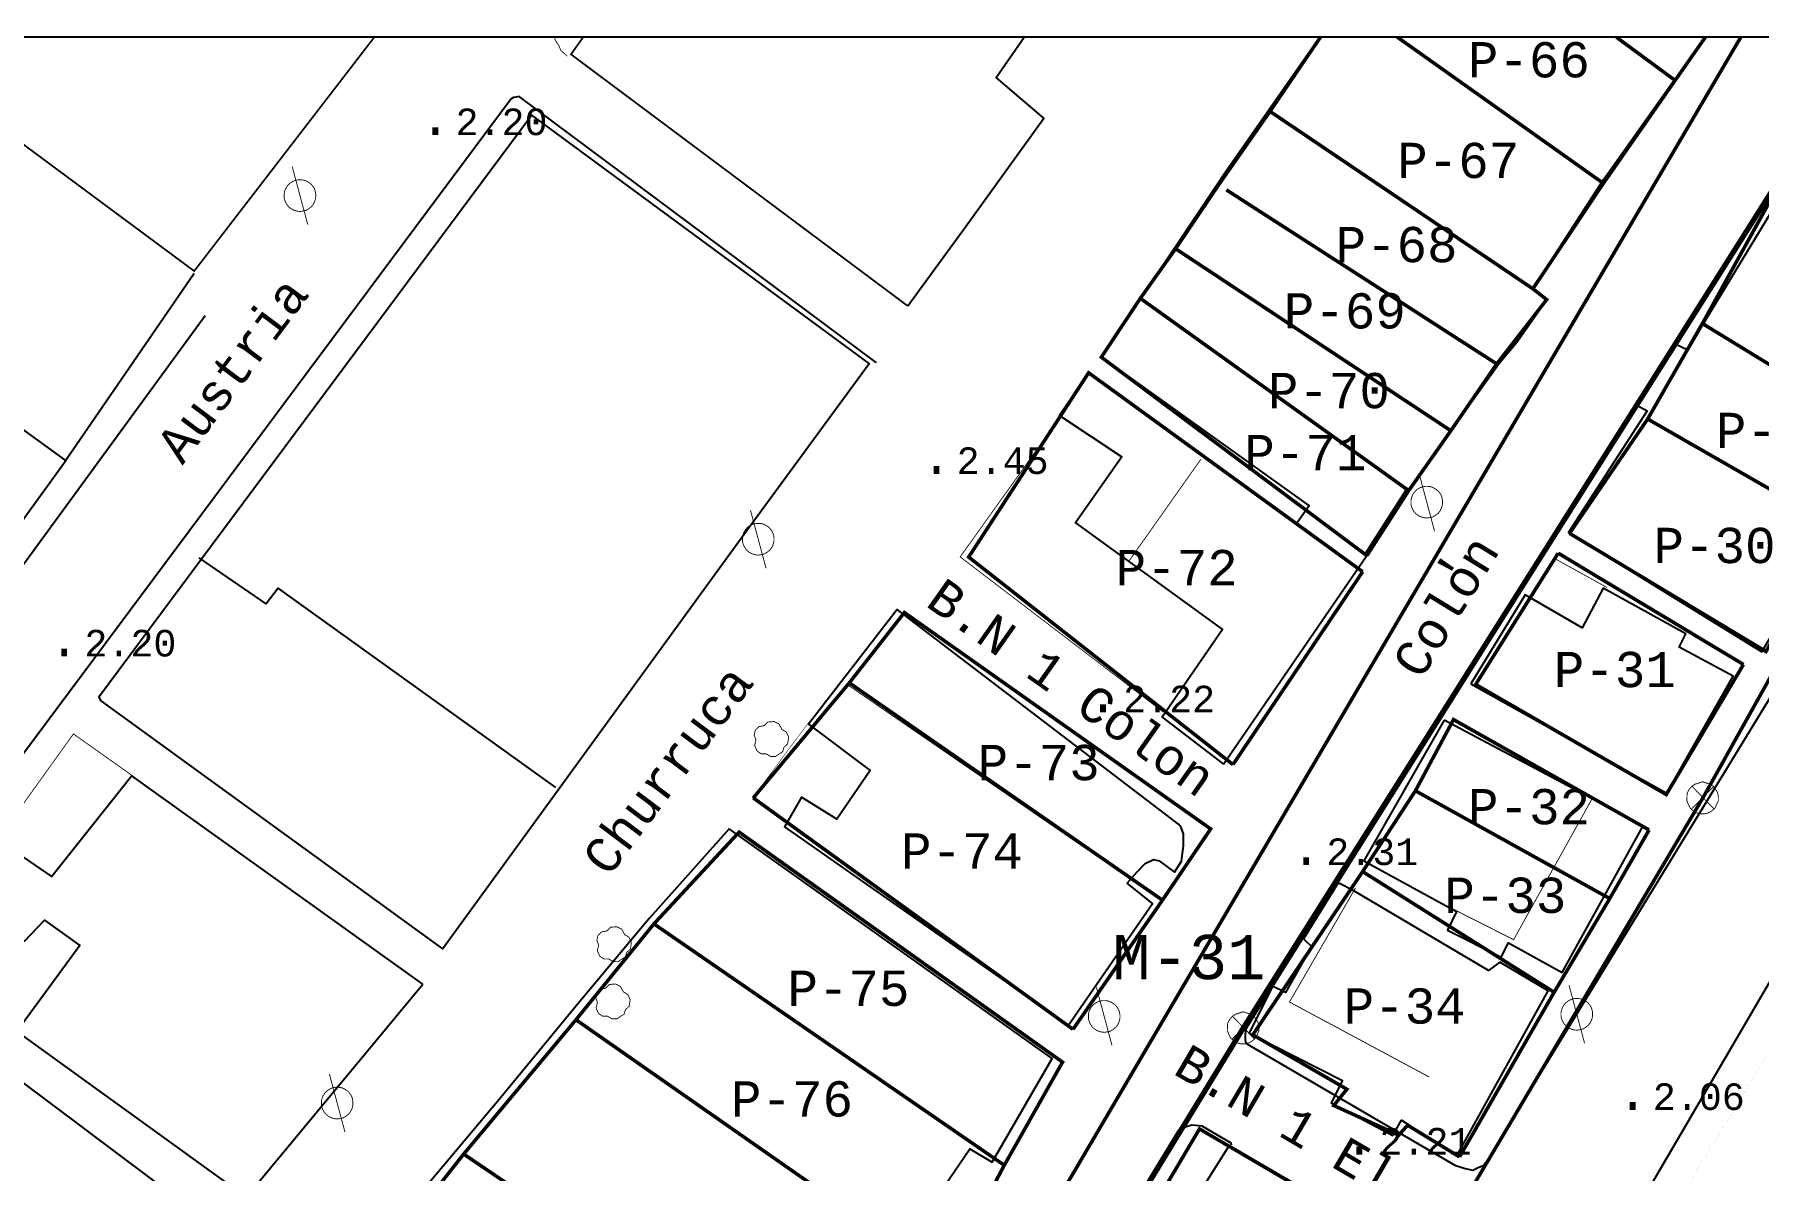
# Model space of a CAD drawing. Extents: x 743300 to 744100, y 4405700 to 4406200.
# Drawn here: x 743733.6 to 743830.9, y 4406136 to 4406200.2 of the extents above; entities that cross this region are included whole.
import ezdxf

# ---------------------------------------------------------------- set-up
doc = ezdxf.new("R2010")
doc.units = 0
doc.header["$MEASUREMENT"] = 0
for name, color, linetype in [('10', 7, 'CONTINUOUS'), ('13', 7, 'CONTINUOUS'), ('16', 7, 'CONTINUOUS'), ('18', 7, 'CONTINUOUS'), ('2', 7, 'CONTINUOUS'), ('24', 7, 'CONTINUOUS'), ('41', 7, 'CONTINUOUS'), ('42', 7, 'CONTINUOUS'), ('46', 7, 'CONTINUOUS'), ('50', 7, 'CONTINUOUS'), ('51', 7, 'CONTINUOUS'), ('54', 7, 'CONTINUOUS'), ('6', 7, 'CONTINUOUS'), ('8', 7, 'CONTINUOUS')]:
    doc.layers.add(name, color=color, linetype=linetype)
doc.styles.add('MONOTXT', font='monotxt', dxfattribs={"height": 0.2})

msp = doc.modelspace()

# ---------------------------------------------------------------- linework, layer by layer
at = {"layer": '10', "color": 7, "linetype": 'Continuous', "const_width": 0.05}
for points in [[(743827.75, 4406157.98), (743828.18, 4406157.84), (743828.3699999999, 4406157.71), (743828.5, 4406157.54), (743828.61, 4406157.33), (743828.64, 4406157.11), (743828.64, 4406156.9), (743828.45, 4406156.49), (743828.26, 4406156.33), (743828.07, 4406156.22), (743827.8599999999, 4406156.17), (743827.64, 4406156.17), (743827.42, 4406156.22), (743827.24, 4406156.33), (743827.05, 4406156.49), (743826.8599999999, 4406156.9), (743826.88, 4406157.33), (743826.9899999999, 4406157.54), (743827.13, 4406157.71), (743827.32, 4406157.84), (743827.75, 4406157.98)], [(743828.3699999999, 4406157.71), (743827.13, 4406156.44)], [(743827.1499999998, 4406157.73), (743828.4, 4406156.44)], [(743801.81, 4406145), (743802.2399999999, 4406144.86), (743802.43, 4406144.73), (743802.56, 4406144.56), (743802.6699999998, 4406144.35), (743802.7000000002, 4406144.13), (743802.7000000002, 4406143.92), (743802.5099999999, 4406143.51), (743802.32, 4406143.35), (743802.1299999999, 4406143.24), (743801.92, 4406143.19), (743801.7000000002, 4406143.19), (743801.4799999999, 4406143.24), (743801.2999999998, 4406143.35), (743801.1099999999, 4406143.51), (743800.92, 4406143.92), (743800.94, 4406144.35), (743801.05, 4406144.56), (743801.1900000002, 4406144.73), (743801.3799999999, 4406144.86), (743801.81, 4406145)], [(743802.43, 4406144.73), (743801.1900000002, 4406143.46)], [(743801.2099999998, 4406144.75), (743802.4599999998, 4406143.46)]]:
    msp.add_lwpolyline(points, dxfattribs=at)
at = {"layer": '13', "color": 3, "linetype": 'Continuous', "const_width": 0.3}
msp.add_lwpolyline([(743707.2900000002, 4406000), (743711.4099999998, 4406006.78), (743735.14, 4406045.48), (743747.93, 4406055.83), (743801.84, 4406144.11), (743837.15, 4406200)], dxfattribs=at)
at = {"layer": '16', "color": 5, "linetype": 'Continuous', "const_width": 0.2}
msp.add_lwpolyline([(743852.5500000002, 4406200), (743846.47, 4406190.54), (743827.7799999998, 4406157.09), (743804.3399999999, 4406117.53), (743763.57, 4406048.43), (743737.2799999998, 4406000)], dxfattribs=at)
at = {"layer": '18', "color": 3, "linetype": 'Continuous', "const_width": 0.2}
msp.add_lwpolyline([(743742.5700000002, 4406051.42), (743829.91, 4406200)], dxfattribs=at)
at = {"layer": '2', "color": 7, "linetype": 'Continuous'}
msp.add_3dface([(744099.9999999999, 4405700), (744099.9999999999, 4406200), (743299.9999999999, 4406200), (743299.9999999999, 4405700)], dxfattribs=at)
at = {"layer": '41', "color": 1, "linetype": 'Continuous', "extrusion": (-0.8278607412189654, 0.5609336798128502, 0), "const_width": 0.05, "elevation": 1855828.491946}
msp.add_lwpolyline([(-4064933.686707823, 6.25), (-4064938.856659467, 6.1)], dxfattribs=at)
at = {"layer": '41', "color": 1, "linetype": 'Continuous', "extrusion": (-0.1071191247968227, 0.06157439029817362, 0.9923376882705659), "const_width": 0.05, "elevation": 191638.694844}
msp.add_lwpolyline([(-4190710.550919992, -1539108.623366202), (-4190700.850150851, -1539109.594591223), (-4190698.975283265, -1539095.188086736)], dxfattribs=at)
at = {"layer": '41', "color": 1, "linetype": 'Continuous', "extrusion": (0.1324235032986097, 0.408519751695711, 0.9030922589905185), "const_width": 0.05, "elevation": 1898511.715414}
msp.add_lwpolyline([(651103.5586695883, -3992407.025017985), (651106.8012141264, -3992407.723591471), (651107.5162754504, -3992405.138869571)], dxfattribs=at)
at = {"layer": '41', "color": 1, "linetype": 'Continuous', "const_width": 0.05, "elevation": 9.9}
msp.add_lwpolyline([(743795.5899999999, 4406152.38), (743779.43, 4406163.49)], dxfattribs=at)
at = {"layer": '41', "color": 1, "linetype": 'Continuous', "extrusion": (-0.1923292972920423, 0.2817073475883442, 0.9400268143611059), "const_width": 0.05, "elevation": 1098209.963614}
msp.add_lwpolyline([(-3098646.736791414, -3026499.927797908), (-3098645.274184557, -3026504.120110061), (-3098638.245154169, -3026501.393641318)], dxfattribs=at)
at = {"layer": '41', "color": 1, "linetype": 'Continuous', "extrusion": (-0.7236344748374942, 0.4248404732220126, 0.5439335613281833), "const_width": 0.05, "elevation": 1333696.458127}
msp.add_lwpolyline([(-4176282.689115557, -864510.8335504346), (-4176277.410510086, -864511.8941749119), (-4176277.216499535, -864507.8900195819)], dxfattribs=at)
at = {"layer": '41', "color": 1, "linetype": 'Continuous'}
msp.add_polyline3d([(743805.08, 4406128.92, 6.36), (743807.73, 4406133.55, 4.17), (743801.0299999998, 4406137.45, 4.17), (743798.0899999999, 4406132.78, 6.13)], dxfattribs=at)
at = {"layer": '42', "color": 3, "linetype": 'Continuous', "const_width": 0.05}
for points, elevation in [([(743775.82, 4406159.68), (743775.41, 4406159.41), (743775.1400000001, 4406159.41), (743774.88, 4406159.56), (743774.5999999999, 4406159.56), (743774.37, 4406159.72), (743774.24, 4406160.02), (743774.31, 4406160.35), (743774.2099999998, 4406160.61), (743774.2599999999, 4406160.86), (743774.4699999999, 4406161.09), (743774.7699999998, 4406161.14), (743774.9799999999, 4406161.35), (743775.3299999998, 4406161.38), (743775.6099999999, 4406161.24), (743775.7799999998, 4406160.93), (743776.0199999998, 4406160.79), (743776.1600000001, 4406160.5), (743776.0999999999, 4406160.12), (743775.8900000001, 4406159.92), (743775.82, 4406159.68)], 7.46), ([(743766.94, 4406148.1), (743766.53, 4406147.83), (743766.26, 4406147.83), (743766, 4406147.98), (743765.72, 4406147.98), (743765.49, 4406148.14), (743765.3599999999, 4406148.44), (743765.43, 4406148.77), (743765.33, 4406149.03), (743765.38, 4406149.28), (743765.5899999999, 4406149.51), (743765.89, 4406149.560000001), (743766.0999999999, 4406149.77), (743766.45, 4406149.8), (743766.73, 4406149.66), (743766.9000000001, 4406149.35), (743767.1399999999, 4406149.21), (743767.28, 4406148.92), (743767.2199999999, 4406148.54), (743767.01, 4406148.34), (743766.94, 4406148.1)], 6.89), ([(743766.8699999999, 4406144.87), (743766.4599999998, 4406144.6), (743766.1900000002, 4406144.6), (743765.93, 4406144.75), (743765.65, 4406144.75), (743765.42, 4406144.91), (743765.2900000002, 4406145.21), (743765.3599999999, 4406145.54), (743765.2599999999, 4406145.8), (743765.3100000002, 4406146.05), (743765.5199999998, 4406146.28), (743765.8200000002, 4406146.33), (743766.0299999998, 4406146.54), (743766.3799999999, 4406146.57), (743766.6600000001, 4406146.43), (743766.8299999998, 4406146.12), (743767.0699999998, 4406145.98), (743767.2099999998, 4406145.69), (743767.1499999998, 4406145.31), (743766.94, 4406145.11), (743766.8699999999, 4406144.87)], 6.39)]:
    msp.add_lwpolyline(points, dxfattribs=dict(at, elevation=elevation))
at = {"layer": '46', "color": 7, "linetype": 'Continuous', "const_width": 0.2}
for points in [[(743808.8, 4406170.74), (743793.8100000002, 4406181.94), (743796.01, 4406185.26), (743797.9999999999, 4406188.06), (743800.4200000002, 4406191.65), (743803.3299999998, 4406195.81), (743806.18, 4406200)], [(743810.52, 4406200), (743822.1499999998, 4406191.75), (743818.17, 4406185.8), (743818.95, 4406185.19), (743816.13, 4406181.56), (743813.5400000002, 4406177.79), (743811.1599999998, 4406174.41), (743808.8, 4406170.74)], [(743847.77, 4406192.72), (743836.46, 4406199.7), (743831.93, 4406191.43), (743842.7899999998, 4406184.72), (743838.2999999998, 4406177.38), (743827.7399999999, 4406183.84), (743824.65, 4406178.45), (743835.3399999999, 4406172.32), (743831.3299999998, 4406165.33), (743820.24, 4406172)], [(743822.1499999998, 4406191.75), (743826.2000000002, 4406197.56), (743827.91, 4406200)], [(743826.2000000002, 4406197.56), (743822.88, 4406200)], [(743818.17, 4406185.8), (743803.3299999998, 4406195.81)], [(743816.13, 4406181.56), (743800.8699999999, 4406191.38)], [(743827.7399999999, 4406183.84), (743831.93, 4406191.43)], [(743797.9999999999, 4406188.06), (743813.5400000002, 4406177.79)], [(743811.1599999998, 4406174.41), (743796.01, 4406185.26)], [(743801.24, 4406158.95), (743786.32, 4406170.66), (743793.0899999999, 4406181.060000001), (743808.56, 4406169.83)], [(743820.24, 4406172), (743824.65, 4406178.45)], [(743830.06, 4406164.6), (743825.7000000002, 4406157.26), (743814.94, 4406163.47), (743819.5999999999, 4406170.88)], [(743819.5999999999, 4406170.88), (743830.06, 4406164.6)], [(743808.56, 4406169.83), (743801.24, 4406158.95)], [(743774.16, 4406157.07), (743779.5799999998, 4406163.56), (743782.69, 4406167.53), (743799.98, 4406155.32), (743797.26, 4406151.3), (743792.2099999998, 4406144.01)], [(743779.5799999998, 4406163.56), (743797.26, 4406151.3)], [(743824.73, 4406155.26), (743813.69, 4406161.49), (743811.54, 4406157.47), (743808.56, 4406152.91), (743802.3599999999, 4406143.7), (743807.67, 4406140.63), (743806.93, 4406139.71), (743810.5999999999, 4406138.04), (743811.1, 4406138.6), (743814.03, 4406136.81)], [(743792.2099999998, 4406144.01), (743774.16, 4406157.07)], [(743822.5099999999, 4406151.39), (743811.54, 4406157.47)], [(743710.1699999998, 4406073.29), (743722.43, 4406090.29), (743733.26, 4406105.16), (743750.73, 4406128.22), (743754.1699999998, 4406132.34), (743757.8099999998, 4406136.97), (743764.15, 4406144.55), (743768.55, 4406149.96), (743773.36, 4406155.14), (743791.6199999999, 4406142.16), (743788.3299999998, 4406136.34), (743784.98, 4406130.01), (743779.8000000002, 4406122.09), (743776.56, 4406116.67), (743773.4599999998, 4406112.55), (743758.0599999998, 4406089.1), (743747.9799999999, 4406073.23), (743738.29, 4406058.35), (743735.2499999999, 4406058.14)], [(743814.03, 4406136.81), (743819.3699999999, 4406146.1), (743822.5099999999, 4406151.39), (743824.73, 4406155.26)], [(743808.56, 4406152.91), (743819.3699999999, 4406146.1)], [(743768.55, 4406149.96), (743788.3299999998, 4406136.34)], [(743784.98, 4406130.01), (743764.15, 4406144.55)], [(743811.2000000002, 4406131.44), (743799.3499999999, 4406138.39), (743792.9699999999, 4406127.6), (743805.3, 4406120.65)], [(743757.8099999998, 4406136.97), (743779.8000000002, 4406122.09)]]:
    msp.add_lwpolyline(points, dxfattribs=at)
at = {"layer": '51', "color": 1, "linetype": 'Continuous', "extrusion": (-0.002768765700024319, 0.1060882799009318, 0.9943528603087336), "const_width": 0.1, "elevation": 465396.487142}
msp.add_lwpolyline([(-858432.7205806714, -4360527.828139577), (-858446.0137622851, -4360517.368716909), (-858456.5246859543, -4360530.37232347)], dxfattribs=at)
at = {"layer": '51', "color": 1, "linetype": 'Continuous', "extrusion": (0.5796983797857762, 0.814831141080007, 0), "const_width": 0.05, "elevation": 4021451.319223}
msp.add_lwpolyline([(1948248.041015909, 9.96), (1948234.516741437, 9.85)], dxfattribs=at)
at = {"layer": '51', "color": 1, "linetype": 'Continuous', "extrusion": (-0.58296618103205, -0.8124964195446691, 0), "const_width": 0.05, "elevation": -4013600.990404}
msp.add_lwpolyline([(-1964369.003012705, 9.18), (-1964373.926111323, 8.63)], dxfattribs=at)
at = {"layer": '51', "color": 1, "linetype": 'Continuous', "extrusion": (-0.09712677120303953, -0.01298712410040643, 0.9951872813311439), "const_width": 0.1, "elevation": -129458.619021}
msp.add_lwpolyline([(-4268757.001072996, 1314814.927085069), (-4268756.131078003, 1314814.110685221), (-4268739.536879781, 1314831.153032049)], dxfattribs=at)
at = {"layer": '51', "color": 1, "linetype": 'Continuous', "extrusion": (0.5862206758619215, 0.8101514174473757, 0), "const_width": 0.05, "elevation": 4005703.483196}
msp.add_lwpolyline([(1980437.901653701, 5.84), (1980419.905017904, 6.02)], dxfattribs=at)
at = {"layer": '51', "color": 1, "linetype": 'Continuous', "extrusion": (-0.5951674924208912, -0.8036016774282074, 0), "const_width": 0.05, "elevation": -3983506.096672}
msp.add_lwpolyline([(-2024716.5108829, 6.55), (-2024720.492955225, 6.46)], dxfattribs=at)
at = {"layer": '51', "color": 1, "linetype": 'Continuous', "const_width": 0.05}
for points, elevation in [([(743810.41, 4406200), (743822.21, 4406191.74)], 6.27), ([(743795.3799999999, 4406170.45), (743799.43, 4406176.18)], 7.02)]:
    msp.add_lwpolyline(points, dxfattribs=dict(at, elevation=elevation))
at = {"layer": '51', "color": 1, "linetype": 'Continuous', "extrusion": (-0.5948747723159086, -0.8038183907214963, 0), "const_width": 0.05, "elevation": -3984266.006041001}
msp.add_lwpolyline([(-2023234.715657484, 7.05), (-2023238.783740571, 6.8)], dxfattribs=at)
at = {"layer": '51', "color": 1, "linetype": 'Continuous', "extrusion": (-0.5586303150980195, -0.8294167655970596, 0), "const_width": 0.05, "elevation": -4070083.765841}
msp.add_lwpolyline([(-1844492.841533465, 15), (-1844511.60170404, 6.91)], dxfattribs=at)
at = {"layer": '51', "color": 1, "linetype": 'Continuous', "extrusion": (-0.5816821746088131, -0.8134161590123241, 0), "const_width": 0.05, "elevation": -4016697.844006}
msp.add_lwpolyline([(-1957994.37821067, 9.4), (-1958017.810250701, 6.12)], dxfattribs=at)
at = {"layer": '51', "color": 1, "linetype": 'Continuous', "extrusion": (0.5404056430874778, 0.841404623780503, 0), "const_width": 0.05, "elevation": 4109343.971784}
msp.add_lwpolyline([(1755293.719832994, 12), (1755275.048673416, 13.4)], dxfattribs=at)
at = {"layer": '51', "color": 1, "linetype": 'Continuous', "extrusion": (-0.5525997952957815, -0.8334467386936376, 0), "const_width": 0.05, "elevation": -4083345.691211}
msp.add_lwpolyline([(-1814923.90920576, 9.45), (-1814942.602661834, 5.94)], dxfattribs=at)
at = {"layer": '51', "color": 1, "linetype": 'Continuous', "extrusion": (0.579118487679343, 0.8152433852709206, 0), "const_width": 0.05, "elevation": 4022836.096172}
msp.add_lwpolyline([(1945362.765223178, 5.17), (1945339.091311376, 9.4)], dxfattribs=at)
at = {"layer": '51', "color": 1, "linetype": 'Continuous', "extrusion": (0.5804549242754828, 0.814292380465606, 0), "const_width": 0.05, "elevation": 4019663.111016}
msp.add_lwpolyline([(1951925.014836186, 7.44), (1951905.685169868, 9.54)], dxfattribs=at)
at = {"layer": '51', "color": 1, "linetype": 'Continuous', "extrusion": (-0.5043901570957479, -0.8634758649927206, 0), "const_width": 0.05, "elevation": -4179812.541984}
msp.add_lwpolyline([(-1580146.417618933, 6.04), (-1580158.392475925, 6.03)], dxfattribs=at)
at = {"layer": '51', "color": 1, "linetype": 'Continuous', "extrusion": (-0.5896863318113237, -0.8076323607155087, 0), "const_width": 0.05, "elevation": -3997154.195809}
msp.add_lwpolyline([(-1997564.106737921, 5.99), (-1997587.644675384, 5.16)], dxfattribs=at)
at = {"layer": '51', "color": 1, "linetype": 'Continuous', "extrusion": (-0.8241293551522403, 0.5664016295671761, 0), "const_width": 0.05, "elevation": 1882682.132472}
msp.add_lwpolyline([(-4052545.406030741, 6.07), (-4052548.742885548, 6.27)], dxfattribs=at)
at = {"layer": '51', "color": 1, "linetype": 'Continuous', "extrusion": (0.5062399204061688, 0.8623926849105087, 0), "const_width": 0.05, "elevation": 4176409.960822}
msp.add_lwpolyline([(1589114.7619521, 6.65), (1589102.435780756, 6.16)], dxfattribs=at)
at = {"layer": '51', "color": 1, "linetype": 'Continuous', "extrusion": (0.5939114372036673, 0.8045304250049681, 0), "const_width": 0.05, "elevation": 3986622.987481}
msp.add_lwpolyline([(2018510.957150934, 5.41), (2018487.502475494, 5.94)], dxfattribs=at)
at = {"layer": '51', "color": 1, "linetype": 'Continuous', "extrusion": (0.6383358695945244, 0.7697579603933971, 0), "const_width": 0.05, "elevation": 3866485.028866}
msp.add_lwpolyline([(2240068.400290358, 9.7), (2240064.139210683, 7.03)], dxfattribs=at)
at = {"layer": '51', "color": 1, "linetype": 'Continuous', "extrusion": (0.811029676127983, -0.5850050123201845, 0), "const_width": 0.05, "elevation": -1974385.295843}
msp.add_lwpolyline([(4008666.503063805, 7.27), (4008658.981760728, 7.23)], dxfattribs=at)
at = {"layer": '51', "color": 1, "linetype": 'Continuous', "extrusion": (0.5882461666856886, 0.8086819197803257, 0), "const_width": 0.05, "elevation": 4000689.819603}
msp.add_lwpolyline([(1990461.430224633, 6.04), (1990437.477667358, 9.32)], dxfattribs=at)
at = {"layer": '51', "color": 1, "linetype": 'Continuous', "extrusion": (-0.4602218887022233, -0.887803927204289, 0), "const_width": 0.05, "elevation": -4254121.956734}
msp.add_lwpolyline([(-1367442.499899263, 6.77), (-1367451.691117898, 6.71)], dxfattribs=at)
at = {"layer": '51', "color": 1, "linetype": 'Continuous', "extrusion": (0.05220085809892489, -0.02907963439940109, 0.9982131261794412), "const_width": 0.05, "elevation": -89294.576119}
msp.add_lwpolyline([(4211178.194878886, 1491809.596411364), (4211168.968628293, 1491809.596411364), (4211168.79265215, 1491813.947575852)], dxfattribs=at)
at = {"layer": '51', "color": 1, "linetype": 'Continuous', "extrusion": (0.5968016318878065, 0.802388816083606, 0), "const_width": 0.05, "elevation": 3979309.420193}
msp.add_lwpolyline([(2032834.983457347, 5.87), (2032814.943297667, 6.76)], dxfattribs=at)
at = {"layer": '51', "color": 1, "linetype": 'Continuous', "extrusion": (0.8096912713183447, -0.5868560685132962, 0), "const_width": 0.05, "elevation": -1983547.988237}
msp.add_lwpolyline([(4004113.049938332, 6.6), (4004089.534802781, 9.19)], dxfattribs=at)
at = {"layer": '51', "color": 1, "linetype": 'Continuous', "extrusion": (-0.01201900850052835, 0.02248422310098839, 0.999674948743945), "const_width": 0.05, "elevation": 90136.175264}
msp.add_lwpolyline([(-2733139.598924428, -3534000.77843086), (-2733134.634816315, -3534008.23086205), (-2733140.960305236, -3534012.153194256)], dxfattribs=at)
at = {"layer": '51', "color": 1, "linetype": 'Continuous', "extrusion": (0.5686376823166188, 0.8225881024240407, 0), "const_width": 0.05, "elevation": 4047381.095698}
msp.add_lwpolyline([(1893688.385791444, 5.22), (1893665.664820954, 10.09)], dxfattribs=at)
at = {"layer": '51', "color": 1, "linetype": 'Continuous', "extrusion": (0.8753744866903119, -0.4834454550946495, 0), "const_width": 0.05, "elevation": -1479014.565442}
msp.add_lwpolyline([(4216623.601077778, 7.11), (4216613.548237385, 6.62)], dxfattribs=at)
at = {"layer": '51', "color": 1, "linetype": 'Continuous', "extrusion": (-0.5737950599215135, -0.818998918930707, 0), "const_width": 0.05, "elevation": -4035395.791821}
msp.add_lwpolyline([(-1919060.054607445, 10.04), (-1919082.240228915, 5.23)], dxfattribs=at)
at = {"layer": '51', "color": 1, "linetype": 'Continuous', "extrusion": (0.5961371647882338, 0.802882607084153, 0), "const_width": 0.05, "elevation": 3980975.558227}
msp.add_lwpolyline([(2029537.255131477, 6.2), (2029521.486948322, 6.09)], dxfattribs=at)
at = {"layer": '51', "color": 1, "linetype": 'Continuous', "extrusion": (0.5711008370995226, 0.8208799143993137, 0), "const_width": 0.05, "elevation": 4041669.971942}
msp.add_lwpolyline([(1905813.489894144, 6.21), (1905789.308525284, 9.73)], dxfattribs=at)
at = {"layer": '51', "color": 1, "linetype": 'Continuous'}
for points in [[(743782.88, 4406184.83, 6.31), (743786.1399999999, 4406189.3, 6.31), (743790.5700000002, 4406195.42, 6.22), (743787.8799999999, 4406197.73, 6.82), (743789.46, 4406200, 6.79)], [(743806.1499999998, 4406200, 5.99), (743800.8099999998, 4406192.39, 5.73), (743793.8100000002, 4406181.94, 6.17), (743805.55, 4406173.560000001, 6.85), (743804.7999999998, 4406172.51, 7.05), (743793.0899999999, 4406181.060000001, 5.6), (743791.44, 4406178.64, 5.36), (743794.9599999998, 4406176.310000001, 6.19), (743792.3499999999, 4406172.59, 6.64), (743800.65, 4406166.58, 6.85), (743797.2399999999, 4406161.62, 6.85), (743800.7, 4406158.98, 6.88)], [(743800.7, 4406158.98, 6.88), (743808.8, 4406170.74, 7), (743808.6799999998, 4406170.8, 7), (743811.03, 4406174.48, 9.72), (743811.1599999998, 4406174.41, 9.72), (743813.5400000002, 4406177.79, 9.6), (743816.29, 4406181.63, 13.59), (743817.27, 4406182.79, 13.59), (743818.95, 4406185.19, 14.96), (743818.17, 4406185.8, 6.74), (743822.17, 4406191.99, 7.16), (743826.12, 4406197.56, 6.99), (743827.94, 4406200, 7.92)], [(743831.09, 4406165.32, 6.03), (743835.29, 4406172.38, 6.04), (743838.13, 4406177.42, 6.04), (743842.7, 4406185.01, 12.94), (743843, 4406184.84, 12.94), (743847.77, 4406192.72, 12.94), (743836.46, 4406199.7, 13.24), (743832.0999999999, 4406192.13, 13.22), (743832.4299999998, 4406191.46, 6.05), (743827.6799999998, 4406183.63, 6.06), (743826.91, 4406182.33, 6.06), (743826.1699999998, 4406182.7, 6.09), (743824.0299999998, 4406179.23, 6.87), (743824.6299999999, 4406178.92, 6.87), (743820.18, 4406172.04, 6.87), (743831.09, 4406165.32, 6.03)], [(743737.3299999998, 4406162.54, 4.87), (743756.6199999999, 4406148.560000001, 9.42), (743773.93, 4406172.35, 9.4), (743780.7099999998, 4406181.59, 8.89), (743761.6600000001, 4406195.6, 5.25), (743737.22, 4406162.75, 5.68), (743737.3299999998, 4406162.54, 4.87)], [(743721.31, 4406186.29, 3.87), (743709.24, 4406170.02, 3.25), (743723.3399999999, 4406159.55, 8.33), (743735.36, 4406176.11, 5.74), (743721.31, 4406186.29, 3.87)], [(743763.0100000001, 4406157.66, 6.45), (743747.3299999998, 4406168.9, 6.15), (743746.66, 4406168.02, 6.15), (743742.8799999999, 4406170.62, 6.15)], [(743814.66, 4406163.5, 6.35), (743825.7299999999, 4406157.33, 6.18), (743829.4699999999, 4406163.94, 6.05), (743826.4199999998, 4406165.57, 5.99), (743826.81, 4406166.33, 5.87), (743822.13, 4406168.9, 5.73), (743820.9599999998, 4406166.67, 7.41), (743817.7299999999, 4406168.53, 6.29), (743814.66, 4406163.5, 6.35)], [(743791.9300000002, 4406144.23, 9.39), (743796.7, 4406151.11, 9.39), (743795.27, 4406152.26, 10.05), (743795.8399999999, 4406152.89, 10.05), (743796.29, 4406153.37, 10.05), (743796.75, 4406153.6, 10.05), (743797.0799999998, 4406153.52, 10.05), (743797.9400000002, 4406152.88, 10.05), (743797.9400000002, 4406152.88, 10.05), (743798.3299999998, 4406153.5, 10.05), (743798.4500000002, 4406154.37, 10.05), (743798.4399999998, 4406155.04, 10.05), (743798.31, 4406155.4, 10.05), (743798.1599999998, 4406155.58, 10.05), (743782.29, 4406167.7, 10.01), (743777.2799999998, 4406161.23, 6.42), (743780.76, 4406158.61, 9.2), (743778.88, 4406155.87, 8.84), (743776.8799999999, 4406157.11, 8.84), (743775.93, 4406155.44, 8.84), (743791.9300000002, 4406144.23, 9.39)], [(743813.17, 4406161.45, 6.75), (743808.62, 4406153.51, 6.75), (743813.8599999999, 4406150.65, 6.93), (743813.3499999999, 4406149.61, 6.33), (743816.3799999999, 4406148.08, 6.33), (743816.8, 4406148.89, 6.32), (743819.8299999998, 4406147.21, 6), (743824.4, 4406155.5, 5.96), (743813.17, 4406161.45, 6.75)], [(743755.5, 4406146.56, 5.92), (743739.07, 4406158.310000001, 5.93), (743734.5699999998, 4406152.63, 5.63), (743731.3700000001, 4406154.81, 5.5), (743729.36, 4406151.67, 5.34), (743733.02, 4406148.99, 5.45), (743734.1499999998, 4406150.17, 5.45), (743736.15, 4406148.74, 6.45), (743732.5799999998, 4406143.88, 6.32), (743745.5299999998, 4406134.53, 6.69), (743755.5, 4406146.56, 5.92)], [(743772.8, 4406155.32, 4.87), (743768.31, 4406150.28, 5.23), (743764.27, 4406145.46, 5.07), (743759.91, 4406140.17, 5.07), (743753.79, 4406132.88, 6.03), (743750.2900000002, 4406128.810000001, 5.46), (743771.6399999999, 4406113.78, 9.71), (743774.3299999998, 4406118, 9.49), (743772.9599999998, 4406118.98, 10.06), (743776.0399999998, 4406124.09, 10.06), (743777.51, 4406123.18, 9.64), (743783.0700000002, 4406131.24, 9.64), (743782.3599999999, 4406131.77, 10.18), (743783.31, 4406133.19, 10.18), (743783.56, 4406133.13, 10.18), (743786.3799999999, 4406137.27, 10.15), (743787.6399999999, 4406136.51, 7.03), (743791.03, 4406142.36, 7.18), (743772.8, 4406155.32, 4.87)], [(743813.8699999999, 4406136.88, 6.26), (743819.0399999998, 4406146.18, 6.33), (743816.31, 4406147.8, 6.39), (743815.67, 4406147.33, 6.72), (743808.07, 4406151.83, 5.77), (743807.1699999998, 4406152.27, 5.7), (743805.2299999999, 4406149.12, 5.94), (743805.67, 4406148.69, 6.28), (743804.2, 4406146.08, 6.13), (743803.4799999999, 4406146.45, 5.71), (743802.15, 4406143.79, 5.31), (743807.4299999998, 4406141.12, 6.39), (743806.79, 4406139.86, 6.39), (743810.26, 4406138.01, 6.39), (743810.75, 4406138.89, 6.39), (743813.8699999999, 4406136.88, 6.26)], [(743725.4500000002, 4406146.37, 5.82), (743718.77, 4406137.57, 6.2), (743736.71, 4406124.3, 6.19), (743740.2599999999, 4406128.87, 6.19), (743739.86, 4406129.25, 6.19), (743742.93, 4406133.5, 6.28), (743730.56, 4406142.78, 6.29), (743727.5199999998, 4406138.36, 6.11), (743724.9099999998, 4406140.25, 6.11), (743728.06, 4406144.62, 6.08), (743725.4500000002, 4406146.37, 5.82)]]:
    msp.add_polyline3d(points, dxfattribs=at)
at = {"layer": '54', "color": 1, "linetype": 'Continuous'}
msp.add_line((743742.5899999999, 4406186.67, 10.65), (743735.3, 4406176.03, 5.41), dxfattribs=at)
at = {"layer": '54', "color": 1, "linetype": 'Continuous', "extrusion": (-0.8005500097095044, 0.5992659526071146, 0), "const_width": 0.05, "elevation": 2045072.751781}
msp.add_lwpolyline([(-3973070.739653562, 2.59), (-3973090.363661817, 2.52)], dxfattribs=at)
at = {"layer": '54', "color": 1, "linetype": 'Continuous', "const_width": 0.05, "elevation": 2.67}
msp.add_lwpolyline([(743762.9599999998, 4406200), (743762.95, 4406199.94), (743763, 4406199.8), (743763.1900000002, 4406199.51), (743763.31, 4406199.23), (743763.5200000001, 4406199.060000001), (743763.6599999998, 4406198.92)], dxfattribs=at)
at = {"layer": '54', "color": 1, "linetype": 'Continuous', "extrusion": (-0.8522365968367324, 0.5210355710224571, 0.04706077710202837), "const_width": 0.05, "elevation": 1661836.814182}
msp.add_lwpolyline([(-4147191.96124057, -78289.93502682469), (-4147273.274243744, -78291.77706775481), (-4147288.960902133, -78289.5946496963)], dxfattribs=at)
at = {"layer": '54', "color": 1, "linetype": 'Continuous'}
for points in [[(743837.14, 4406200, 2.48), (743801.9599999998, 4406144.03, 2.5), (743801.92, 4406143.72, 2.5), (743801.92, 4406143.44, 2.5), (743801.9500000002, 4406143.29, 2.5), (743802.04, 4406143.2, 2.5), (743802.0300000001, 4406143.19, 2.5), (743813.7599999999, 4406136.35, 2.24), (743814.3399999999, 4406136.16, 2.22), (743814.78, 4406136.07, 2.22), (743815.1199999999, 4406136.24, 2.22), (743815.4200000002, 4406136.35, 2.22), (743815.5, 4406136.47, 2.22), (743815.7499999999, 4406136.84, 2.22), (743815.8, 4406136.95, 2.22), (743815.81, 4406136.96, 2.22), (743854.36, 4406200, 2.24)], [(743781.0999999999, 4406181.64, 2.63), (743781.0999999999, 4406181.64, 2.51), (743760.9499999998, 4406196.66, 2.67), (743760.7499999999, 4406196.61, 2.67), (743760.6199999999, 4406196.59, 2.67), (743760.5299999998, 4406196.54, 2.67), (743760.4899999999, 4406196.51, 2.67), (743726.8000000002, 4406151.34, 2.71)], [(743860.34, 4406189.78, 4.48), (743861.8499999999, 4406191.93, 2.21), (743861.2499999999, 4406192.310000001, 2.21), (743860.6, 4406192.42, 2.26), (743859.86, 4406192.37, 2.26), (743859.2, 4406192.25, 2.26), (743858.74, 4406192.02, 2.26), (743858.4000000001, 4406191.69, 2.26), (743847.2799999998, 4406173.11, 2.26), (743833.48, 4406150.01, 2.28), (743808.9000000001, 4406107.95, 2.27)], [(743748.3499999999, 4406056.4, 2.75), (743798.21, 4406138.35, 2.94), (743798.5600000002, 4406138.5, 2.94), (743798.92, 4406138.62, 2.94), (743799.3100000002, 4406138.59, 2.94), (743799.48, 4406138.56, 2.94), (743801.1199999999, 4406137.61, 3.83), (743801.1399999999, 4406137.5, 3.83)]]:
    msp.add_polyline3d(points, dxfattribs=at)
at = {"layer": '6', "color": 1, "linetype": 'Continuous'}
msp.add_polyline3d([(743743.2099999998, 4406184.27, 6.03), (743676.51, 4406092.99, 2.62), (743675.9799999999, 4406092.48, 2.62), (743675.42, 4406092.16, 2.62), (743674.8699999999, 4406091.85, 2.62), (743674.24, 4406091.6, 2.62), (743673.5500000002, 4406091.49, 2.62), (743672.96, 4406091.45, 2.62), (743672.3499999999, 4406091.52, 2.62), (743658.2599999999, 4406099.05, 2.73), (743657.85, 4406099.43, 2.68), (743657.7199999999, 4406099.89, 2.68), (743657.7199999999, 4406100.3, 2.68), (743657.8299999998, 4406100.51, 2.68), (743658.24, 4406101.49, 3.43), (743658.36, 4406101.72, 3.43), (743658.62, 4406101.86, 3.43)], dxfattribs=at)
at = {"layer": '8', "color": 7, "linetype": 'Continuous', "const_width": 0.05}
for points, elevation in [([(743749.02, 4406191.83), (743748.9699999999, 4406191.86), (743748.9099999998, 4406191.88), (743748.8599999999, 4406191.91), (743748.81, 4406191.92), (743748.7499999999, 4406191.94), (743748.7, 4406191.94), (743748.6399999999, 4406191.95), (743748.59, 4406191.95), (743748.53, 4406191.95), (743748.4699999999, 4406191.95), (743748.41, 4406191.94), (743748.3599999999, 4406191.93), (743748.3, 4406191.91), (743748.2500000001, 4406191.9), (743748.2, 4406191.87), (743748.1499999998, 4406191.85), (743748.1, 4406191.82), (743748.0499999998, 4406191.79), (743748.01, 4406191.76), (743747.9599999998, 4406191.72), (743747.9200000002, 4406191.68), (743747.8899999999, 4406191.64), (743747.8499999999, 4406191.59), (743747.82, 4406191.54), (743747.79, 4406191.49), (743747.7599999999, 4406191.45), (743747.7400000001, 4406191.39), (743747.7199999999, 4406191.34), (743747.7000000002, 4406191.28), (743747.69, 4406191.23), (743747.68, 4406191.17), (743747.68, 4406191.12), (743747.68, 4406191.06), (743747.68, 4406191), (743747.68, 4406190.95), (743747.69, 4406190.89), (743747.7000000002, 4406190.84), (743747.7199999999, 4406190.78), (743747.7400000001, 4406190.73), (743747.7599999999, 4406190.68), (743747.79, 4406190.62), (743747.82, 4406190.58), (743747.8499999999, 4406190.53), (743747.8799999999, 4406190.49), (743747.9200000002, 4406190.44), (743747.9599999998, 4406190.4), (743748.01, 4406190.37), (743748.0499999998, 4406190.33), (743748.1, 4406190.3), (743748.1499999998, 4406190.27), (743748.2, 4406190.25), (743748.2500000001, 4406190.23), (743748.3, 4406190.21), (743748.3599999999, 4406190.19), (743748.42, 4406190.18), (743748.4699999999, 4406190.17), (743748.53, 4406190.17), (743748.5799999998, 4406190.16), (743748.6399999999, 4406190.17), (743748.7, 4406190.18), (743748.7499999999, 4406190.19), (743748.81, 4406190.2), (743748.8599999999, 4406190.21), (743748.92, 4406190.23), (743748.9699999999, 4406190.26), (743749.02, 4406190.29), (743749.07, 4406190.32), (743749.1099999999, 4406190.35), (743749.1499999998, 4406190.39), (743749.2000000002, 4406190.42), (743749.2399999999, 4406190.46), (743749.2700000001, 4406190.51), (743749.3100000002, 4406190.55), (743749.34, 4406190.6), (743749.36, 4406190.65), (743749.39, 4406190.7), (743749.4099999998, 4406190.76), (743749.43, 4406190.810000001), (743749.44, 4406190.86), (743749.4500000002, 4406190.92), (743749.4599999998, 4406190.98), (743749.4599999998, 4406191.03), (743749.4599999998, 4406191.09), (743749.4599999998, 4406191.14), (743749.4500000002, 4406191.2), (743749.44, 4406191.26), (743749.43, 4406191.310000001), (743749.4099999998, 4406191.37), (743749.39, 4406191.42), (743749.3699999999, 4406191.47), (743749.34, 4406191.52), (743749.3100000002, 4406191.57), (743749.2700000001, 4406191.61), (743749.2399999999, 4406191.66), (743749.2000000002, 4406191.7), (743749.16, 4406191.74), (743749.1099999999, 4406191.77), (743749.06, 4406191.8), (743749.02, 4406191.83)], 10.84), ([(743749.01, 4406189.42), (743748.1299999999, 4406192.7)], 10.84), ([(743812.62, 4406172.12), (743811.7399999999, 4406175.4)], 10.8), ([(743812.63, 4406174.53), (743812.5799999998, 4406174.560000001), (743812.5199999998, 4406174.58), (743812.4699999999, 4406174.61), (743812.42, 4406174.62), (743812.36, 4406174.64), (743812.31, 4406174.64), (743812.2499999999, 4406174.65), (743812.2000000002, 4406174.65), (743812.1399999999, 4406174.65), (743812.0799999998, 4406174.65), (743812.02, 4406174.64), (743811.9699999999, 4406174.63), (743811.91, 4406174.61), (743811.8599999999, 4406174.6), (743811.81, 4406174.57), (743811.76, 4406174.55), (743811.7099999998, 4406174.52), (743811.6599999998, 4406174.49), (743811.62, 4406174.46), (743811.57, 4406174.42), (743811.5300000001, 4406174.38), (743811.4999999999, 4406174.34), (743811.4599999998, 4406174.29), (743811.43, 4406174.24), (743811.4, 4406174.19), (743811.3699999999, 4406174.15), (743811.3499999999, 4406174.09), (743811.3299999998, 4406174.04), (743811.31, 4406173.98), (743811.3, 4406173.93), (743811.29, 4406173.87), (743811.29, 4406173.82), (743811.29, 4406173.76), (743811.29, 4406173.7), (743811.29, 4406173.65), (743811.3, 4406173.59), (743811.31, 4406173.54), (743811.3299999998, 4406173.48), (743811.3499999999, 4406173.43), (743811.3699999999, 4406173.38), (743811.4, 4406173.32), (743811.43, 4406173.28), (743811.4599999998, 4406173.23), (743811.4899999999, 4406173.19), (743811.5300000001, 4406173.14), (743811.57, 4406173.1), (743811.62, 4406173.07), (743811.6599999998, 4406173.03), (743811.7099999998, 4406173), (743811.76, 4406172.97), (743811.81, 4406172.95), (743811.8599999999, 4406172.93), (743811.91, 4406172.91), (743811.9699999999, 4406172.89), (743812.03, 4406172.88), (743812.0799999998, 4406172.87), (743812.1399999999, 4406172.87), (743812.19, 4406172.86), (743812.2499999999, 4406172.87), (743812.31, 4406172.88), (743812.36, 4406172.89), (743812.42, 4406172.9), (743812.4699999999, 4406172.91), (743812.53, 4406172.93), (743812.5799999998, 4406172.96), (743812.63, 4406172.99), (743812.68, 4406173.02), (743812.7199999999, 4406173.05), (743812.7599999999, 4406173.09), (743812.8100000002, 4406173.12), (743812.8499999999, 4406173.16), (743812.88, 4406173.21), (743812.9199999998, 4406173.25), (743812.95, 4406173.3), (743812.97, 4406173.35), (743812.9999999999, 4406173.4), (743813.0199999998, 4406173.46), (743813.04, 4406173.51), (743813.05, 4406173.560000001), (743813.0600000002, 4406173.62), (743813.07, 4406173.68), (743813.07, 4406173.73), (743813.07, 4406173.79), (743813.07, 4406173.84), (743813.0600000002, 4406173.9), (743813.05, 4406173.96), (743813.04, 4406174.01), (743813.0199999998, 4406174.07), (743812.9999999999, 4406174.12), (743812.9799999999, 4406174.17), (743812.95, 4406174.22), (743812.9199999998, 4406174.27), (743812.88, 4406174.310000001), (743812.8499999999, 4406174.36), (743812.8100000002, 4406174.4), (743812.7699999998, 4406174.44), (743812.7199999999, 4406174.47), (743812.67, 4406174.5), (743812.63, 4406174.53)], 10.8), ([(743774.88, 4406170.03), (743773.9999999999, 4406173.310000001)], 10.67), ([(743774.89, 4406172.44), (743774.8399999999, 4406172.47), (743774.7799999998, 4406172.49), (743774.7299999999, 4406172.52), (743774.68, 4406172.53), (743774.62, 4406172.55), (743774.57, 4406172.55), (743774.5099999999, 4406172.560000001), (743774.46, 4406172.560000001), (743774.4, 4406172.560000001), (743774.3399999999, 4406172.560000001), (743774.2800000001, 4406172.55), (743774.2299999999, 4406172.54), (743774.17, 4406172.52), (743774.12, 4406172.51), (743774.07, 4406172.48), (743774.0199999998, 4406172.46), (743773.97, 4406172.43), (743773.9199999998, 4406172.4), (743773.8799999999, 4406172.37), (743773.8299999998, 4406172.33), (743773.7900000002, 4406172.29), (743773.7599999999, 4406172.25), (743773.7199999999, 4406172.2), (743773.6900000002, 4406172.15), (743773.66, 4406172.1), (743773.6299999999, 4406172.06), (743773.61, 4406172), (743773.5899999999, 4406171.95), (743773.5700000002, 4406171.89), (743773.56, 4406171.84), (743773.55, 4406171.78), (743773.55, 4406171.73), (743773.55, 4406171.67), (743773.55, 4406171.61), (743773.55, 4406171.560000001), (743773.56, 4406171.5), (743773.5700000002, 4406171.45), (743773.5899999999, 4406171.39), (743773.61, 4406171.34), (743773.6299999999, 4406171.29), (743773.66, 4406171.23), (743773.6900000002, 4406171.19), (743773.7199999999, 4406171.14), (743773.7499999999, 4406171.1), (743773.7900000002, 4406171.05), (743773.8299999998, 4406171.01), (743773.8799999999, 4406170.98), (743773.9199999998, 4406170.94), (743773.97, 4406170.91), (743774.0199999998, 4406170.88), (743774.07, 4406170.86), (743774.12, 4406170.84), (743774.17, 4406170.82), (743774.2299999999, 4406170.8), (743774.29, 4406170.79), (743774.3399999999, 4406170.78), (743774.4, 4406170.78), (743774.4499999998, 4406170.77), (743774.5099999999, 4406170.78), (743774.57, 4406170.79), (743774.62, 4406170.8), (743774.68, 4406170.810000001), (743774.7299999999, 4406170.82), (743774.7900000002, 4406170.84), (743774.8399999999, 4406170.87), (743774.89, 4406170.9), (743774.9399999998, 4406170.93), (743774.9799999999, 4406170.96), (743775.0199999998, 4406171), (743775.07, 4406171.03), (743775.1099999999, 4406171.07), (743775.1400000001, 4406171.12), (743775.18, 4406171.16), (743775.21, 4406171.21), (743775.23, 4406171.26), (743775.26, 4406171.310000001), (743775.2799999998, 4406171.37), (743775.3000000002, 4406171.42), (743775.31, 4406171.47), (743775.3200000002, 4406171.53), (743775.3299999998, 4406171.59), (743775.3299999998, 4406171.64), (743775.3299999998, 4406171.7), (743775.3299999998, 4406171.75), (743775.3200000002, 4406171.81), (743775.31, 4406171.87), (743775.3000000002, 4406171.92), (743775.2799999998, 4406171.98), (743775.26, 4406172.03), (743775.2399999999, 4406172.08), (743775.21, 4406172.13), (743775.18, 4406172.18), (743775.1400000001, 4406172.22), (743775.1099999999, 4406172.27), (743775.07, 4406172.310000001), (743775.03, 4406172.35), (743774.9799999999, 4406172.38), (743774.93, 4406172.41), (743774.89, 4406172.44)], 10.67), ([(743794.41, 4406143.1), (743793.53, 4406146.38)], 10.51), ([(743821.0899999999, 4406143.22), (743820.2099999998, 4406146.5)], 2.66), ([(743794.42, 4406145.51), (743794.3699999999, 4406145.54), (743794.31, 4406145.56), (743794.26, 4406145.59), (743794.21, 4406145.6), (743794.15, 4406145.62), (743794.0999999999, 4406145.62), (743794.04, 4406145.63), (743793.99, 4406145.63), (743793.93, 4406145.63), (743793.87, 4406145.63), (743793.8100000002, 4406145.62), (743793.7599999999, 4406145.61), (743793.7, 4406145.59), (743793.6499999998, 4406145.58), (743793.5999999999, 4406145.55), (743793.5500000002, 4406145.53), (743793.4999999999, 4406145.5), (743793.45, 4406145.47), (743793.4099999998, 4406145.44), (743793.36, 4406145.4), (743793.32, 4406145.36), (743793.29, 4406145.32), (743793.2499999999, 4406145.27), (743793.2199999999, 4406145.22), (743793.1899999998, 4406145.17), (743793.16, 4406145.13), (743793.1399999999, 4406145.07), (743793.12, 4406145.02), (743793.0999999999, 4406144.96), (743793.0899999999, 4406144.91), (743793.0799999998, 4406144.85), (743793.0799999998, 4406144.8), (743793.0799999998, 4406144.74), (743793.0799999998, 4406144.68), (743793.0799999998, 4406144.63), (743793.0899999999, 4406144.57), (743793.0999999999, 4406144.52), (743793.12, 4406144.46), (743793.1399999999, 4406144.41), (743793.16, 4406144.36), (743793.1899999998, 4406144.3), (743793.2199999999, 4406144.26), (743793.2499999999, 4406144.21), (743793.2800000001, 4406144.17), (743793.32, 4406144.12), (743793.36, 4406144.08), (743793.4099999998, 4406144.05), (743793.45, 4406144.01), (743793.4999999999, 4406143.98), (743793.5500000002, 4406143.95), (743793.5999999999, 4406143.93), (743793.6499999998, 4406143.91), (743793.7, 4406143.89), (743793.7599999999, 4406143.87), (743793.82, 4406143.86), (743793.87, 4406143.85), (743793.93, 4406143.85), (743793.9799999999, 4406143.84), (743794.04, 4406143.85), (743794.0999999999, 4406143.86), (743794.15, 4406143.87), (743794.21, 4406143.88), (743794.26, 4406143.89), (743794.3200000002, 4406143.91), (743794.3699999999, 4406143.94), (743794.42, 4406143.97), (743794.4699999999, 4406144), (743794.5099999999, 4406144.03), (743794.55, 4406144.07), (743794.5999999999, 4406144.1), (743794.64, 4406144.14), (743794.6699999998, 4406144.19), (743794.7099999998, 4406144.23), (743794.74, 4406144.28), (743794.7599999999, 4406144.33), (743794.7899999998, 4406144.38), (743794.8100000002, 4406144.44), (743794.8299999998, 4406144.49), (743794.8399999999, 4406144.54), (743794.85, 4406144.6), (743794.8599999999, 4406144.66), (743794.8599999999, 4406144.71), (743794.8599999999, 4406144.77), (743794.8599999999, 4406144.82), (743794.85, 4406144.88), (743794.8399999999, 4406144.94), (743794.8299999998, 4406144.99), (743794.8100000002, 4406145.05), (743794.7899999998, 4406145.1), (743794.77, 4406145.15), (743794.74, 4406145.2), (743794.7099999998, 4406145.25), (743794.6699999998, 4406145.29), (743794.64, 4406145.34), (743794.5999999999, 4406145.38), (743794.5600000002, 4406145.42), (743794.5099999999, 4406145.45), (743794.46, 4406145.48), (743794.42, 4406145.51)], 10.51), ([(743821.1, 4406145.63), (743821.0499999998, 4406145.66), (743820.9899999999, 4406145.68), (743820.94, 4406145.71), (743820.8899999999, 4406145.72), (743820.8299999998, 4406145.74), (743820.78, 4406145.74), (743820.7199999999, 4406145.75), (743820.67, 4406145.75), (743820.6099999999, 4406145.75), (743820.55, 4406145.75), (743820.49, 4406145.74), (743820.4400000002, 4406145.73), (743820.3799999999, 4406145.71), (743820.33, 4406145.7), (743820.28, 4406145.67), (743820.2299999999, 4406145.65), (743820.18, 4406145.62), (743820.13, 4406145.59), (743820.09, 4406145.56), (743820.04, 4406145.52), (743820, 4406145.48), (743819.9699999999, 4406145.44), (743819.9300000002, 4406145.39), (743819.9, 4406145.34), (743819.8699999999, 4406145.29), (743819.84, 4406145.25), (743819.8200000002, 4406145.19), (743819.8, 4406145.14), (743819.78, 4406145.08), (743819.7699999998, 4406145.03), (743819.76, 4406144.97), (743819.76, 4406144.92), (743819.76, 4406144.86), (743819.76, 4406144.8), (743819.76, 4406144.75), (743819.7699999998, 4406144.69), (743819.78, 4406144.64), (743819.8, 4406144.58), (743819.8200000002, 4406144.53), (743819.84, 4406144.48), (743819.8699999999, 4406144.42), (743819.9, 4406144.38), (743819.9300000002, 4406144.33), (743819.9599999998, 4406144.29), (743820, 4406144.24), (743820.04, 4406144.2), (743820.09, 4406144.17), (743820.13, 4406144.13), (743820.18, 4406144.1), (743820.2299999999, 4406144.07), (743820.28, 4406144.05), (743820.33, 4406144.03), (743820.3799999999, 4406144.01), (743820.4400000002, 4406143.99), (743820.4999999999, 4406143.98), (743820.55, 4406143.97), (743820.6099999999, 4406143.97), (743820.6599999998, 4406143.96), (743820.7199999999, 4406143.97), (743820.78, 4406143.98), (743820.8299999998, 4406143.99), (743820.8899999999, 4406144), (743820.94, 4406144.01), (743821, 4406144.03), (743821.0499999998, 4406144.060000001), (743821.1, 4406144.09), (743821.15, 4406144.12), (743821.1900000002, 4406144.15), (743821.2299999999, 4406144.19), (743821.28, 4406144.22), (743821.32, 4406144.26), (743821.35, 4406144.31), (743821.39, 4406144.35), (743821.4199999998, 4406144.4), (743821.44, 4406144.45), (743821.4699999999, 4406144.5), (743821.4899999999, 4406144.56), (743821.51, 4406144.61), (743821.52, 4406144.66), (743821.53, 4406144.72), (743821.5400000002, 4406144.78), (743821.5400000002, 4406144.83), (743821.5400000002, 4406144.89), (743821.5400000002, 4406144.94), (743821.53, 4406145), (743821.52, 4406145.060000001), (743821.51, 4406145.11), (743821.4899999999, 4406145.17), (743821.4699999999, 4406145.22), (743821.4500000002, 4406145.27), (743821.4199999998, 4406145.32), (743821.39, 4406145.37), (743821.35, 4406145.41), (743821.32, 4406145.46), (743821.28, 4406145.5), (743821.2399999999, 4406145.54), (743821.1900000002, 4406145.57), (743821.1399999999, 4406145.6), (743821.1, 4406145.63)], 2.66), ([(743751.1099999999, 4406138.21), (743750.2299999999, 4406141.49)], 10.14), ([(743751.1199999999, 4406140.62), (743751.07, 4406140.65), (743751.0099999999, 4406140.67), (743750.96, 4406140.7), (743750.91, 4406140.71), (743750.8499999999, 4406140.73), (743750.8000000002, 4406140.73), (743750.7399999999, 4406140.74), (743750.69, 4406140.74), (743750.63, 4406140.74), (743750.5700000002, 4406140.74), (743750.5099999999, 4406140.73), (743750.46, 4406140.72), (743750.4, 4406140.7), (743750.3499999999, 4406140.69), (743750.3, 4406140.66), (743750.2499999999, 4406140.64), (743750.2000000002, 4406140.61), (743750.1499999998, 4406140.58), (743750.11, 4406140.55), (743750.0600000002, 4406140.51), (743750.02, 4406140.47), (743749.9899999999, 4406140.43), (743749.9500000002, 4406140.38), (743749.9199999998, 4406140.33), (743749.89, 4406140.28), (743749.86, 4406140.24), (743749.8399999999, 4406140.18), (743749.8200000002, 4406140.13), (743749.8, 4406140.07), (743749.79, 4406140.02), (743749.7800000001, 4406139.96), (743749.7800000001, 4406139.91), (743749.7800000001, 4406139.85), (743749.7800000001, 4406139.79), (743749.7800000001, 4406139.74), (743749.79, 4406139.68), (743749.8, 4406139.63), (743749.8200000002, 4406139.57), (743749.8399999999, 4406139.52), (743749.86, 4406139.47), (743749.89, 4406139.41), (743749.9199999998, 4406139.37), (743749.9500000002, 4406139.32), (743749.98, 4406139.28), (743750.02, 4406139.23), (743750.0600000002, 4406139.19), (743750.11, 4406139.16), (743750.1499999998, 4406139.12), (743750.2000000002, 4406139.09), (743750.2499999999, 4406139.060000001), (743750.3, 4406139.04), (743750.3499999999, 4406139.02), (743750.4, 4406139), (743750.46, 4406138.98), (743750.5199999998, 4406138.97), (743750.5700000002, 4406138.96), (743750.63, 4406138.96), (743750.6799999998, 4406138.95), (743750.7399999999, 4406138.96), (743750.8000000002, 4406138.97), (743750.8499999999, 4406138.98), (743750.91, 4406138.99), (743750.96, 4406139), (743751.0199999998, 4406139.02), (743751.07, 4406139.05), (743751.1199999999, 4406139.08), (743751.17, 4406139.11), (743751.2099999998, 4406139.14), (743751.2499999999, 4406139.18), (743751.3000000002, 4406139.21), (743751.3399999999, 4406139.25), (743751.3699999999, 4406139.3), (743751.41, 4406139.34), (743751.44, 4406139.39), (743751.46, 4406139.44), (743751.4899999999, 4406139.49), (743751.51, 4406139.55), (743751.5299999998, 4406139.6), (743751.5399999998, 4406139.65), (743751.55, 4406139.71), (743751.56, 4406139.77), (743751.56, 4406139.82), (743751.56, 4406139.88), (743751.56, 4406139.93), (743751.55, 4406139.99), (743751.5399999998, 4406140.05), (743751.5299999998, 4406140.1), (743751.51, 4406140.16), (743751.4899999999, 4406140.21), (743751.47, 4406140.26), (743751.44, 4406140.310000001), (743751.41, 4406140.36), (743751.3699999999, 4406140.4), (743751.3399999999, 4406140.45), (743751.3000000002, 4406140.49), (743751.26, 4406140.53), (743751.2099999998, 4406140.56), (743751.16, 4406140.59), (743751.1199999999, 4406140.62)], 10.14)]:
    msp.add_lwpolyline(points, dxfattribs=dict(at, elevation=elevation))

# ---------------------------------------------------------------- texts
at = {"layer": '24', "color": 7, "linetype": 'Continuous', "style": 'MONOTXT'}
for s, height, p in [('2.20                        ', 1.5, (743757.3499999999, 4406194.47, 2.2)), ('.                           ', 1.99, (743755.3499999999, 4406194.47, 2.2)), ('2.45                        ', 1.5, (743785.64, 4406175.35, 2.45)), ('.                           ', 1.99, (743783.6399999999, 4406175.35, 2.45)), ('2.20                        ', 1.5, (743736.4, 4406165.05, 2.2)), ('.                           ', 1.99, (743734.4, 4406165.05, 2.2)), ('2.22                        ', 1.5, (743795.0399999998, 4406161.9, 2.22)), ('.                           ', 1.99, (743793.0400000002, 4406161.9, 2.22)), ('2.31                        ', 1.5, (743806.51, 4406153.28, 2.31)), ('.                           ', 1.99, (743804.51, 4406153.28, 2.31)), ('2.06                        ', 1.5, (743824.9400000002, 4406139.46, 2.06)), ('.                           ', 1.99, (743822.94, 4406139.46, 2.06)), ('2.21                        ', 1.5, (743809.5099999999, 4406136.94, 2.21)), ('.                           ', 1.99, (743807.5099999999, 4406136.94, 2.21))]:
    msp.add_text(s, height=height, dxfattribs=at).set_placement(p)
at = {"layer": '50', "color": 7, "linetype": 'Continuous', "style": 'MONOTXT'}
for s, height, p in [('P-66                        ', 1.99, (743814.5, 4406197.73)), ('P-67                        ', 1.99, (743810.51, 4406192.05)), ('P-68                        ', 1.99, (743807.03, 4406187.3)), ('P-69                        ', 1.99, (743804.1099999999, 4406183.56)), ('P-70                        ', 1.99, (743803.21, 4406179.060000001)), ('P-29                        ', 1.99, (743828.5, 4406176.81)), ('P-71                        ', 1.99, (743801.88, 4406175.560000001)), ('P-30                        ', 1.99, (743824.9799999999, 4406170.32)), ('P-72                        ', 1.99, (743794.6199999999, 4406169.07)), ('P-31                        ', 1.99, (743819.3499999999, 4406163.32)), ('P-73                        ', 1.99, (743786.83, 4406158.07)), ('P-32                        ', 1.99, (743814.5099999999, 4406155.58)), ('P-74                        ', 1.99, (743782.5, 4406153.08)), ('P-33                        ', 1.99, (743813.17, 4406150.58)), ('M-31                        ', 2.5, (743794.42, 4406146.84)), ('P-75                        ', 1.99, (743776.09, 4406145.33)), ('P-34                        ', 1.99, (743807.49, 4406144.33)), ('P-76                        ', 1.99, (743772.8999999998, 4406139.09))]:
    msp.add_text(s, height=height, dxfattribs=at).set_placement(p)
for s, rotation, p in [('Austria                     ', 53.2800000022, (743741.94, 4406175.82)), ('Colon                       ', 58.60000000359999, (743811.8599999999, 4406163.68)), ("'", 58.599999957, (743814.28, 4406168.59)), ('B.N 1 Colon                 ', 324.7700000349, (743783.81, 4406167.95)), ('Churruca                    ', 53.1199998243, (743766, 4406152.55)), ('B.N 1 El Cano               ', 329.6000000149, (743797.78, 4406141.54))]:
    msp.add_text(s, height=1.99, rotation=rotation, dxfattribs=at).set_placement(p)

doc.saveas('drawing.dxf')
